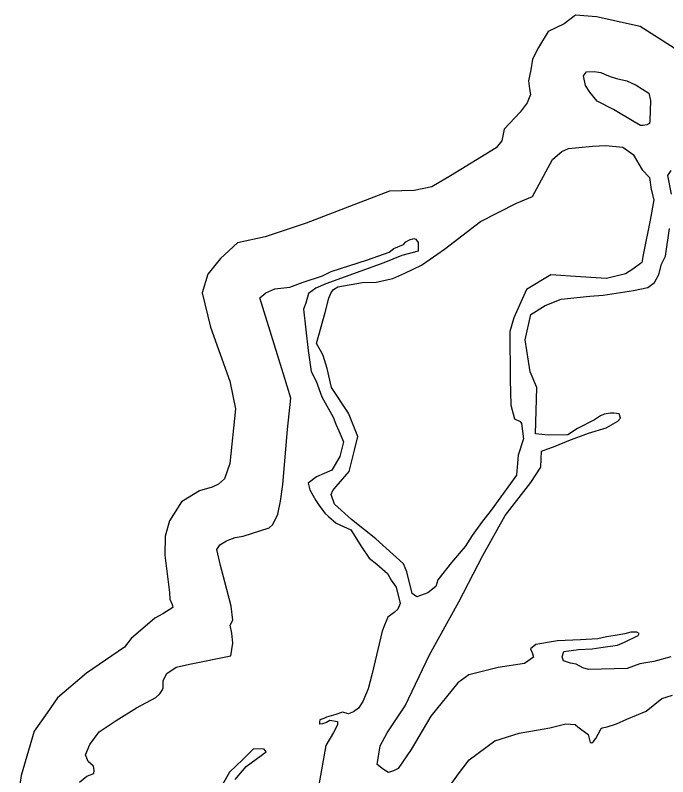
# Model space of a CAD drawing. Header units: metres. Extents: x 273377 to 358923, y 1974345 to 2116525.
# Drawn here: x 292090 to 292693, y 1997189 to 1997893 of the extents above; entities that cross this region are included whole.
import ezdxf

# ---------------------------------------------------------------- set-up
doc = ezdxf.new("R2010")
doc.units = ezdxf.units.M
doc.header["$MEASUREMENT"] = 0
doc.layers.add('MANGROOVES BUFFER ZONE', color=120, linetype='Continuous')

msp = doc.modelspace()

# ---------------------------------------------------------------- linework, layer by layer
at = {"layer": 'MANGROOVES BUFFER ZONE', "flags": 128}
for points in [[(292712.58, 1997853.94), (292667.63, 1997882.59), (292627.26, 1997891.59), (292607.92, 1997892.92), (292597.24, 1997885.09), (292582.57, 1997877.75), (292573.73, 1997863.08), (292568.08, 1997852.19), (292566.57, 1997842.47), (292564.39, 1997832.25), (292565.4, 1997824.88), (292566.24, 1997819.52), (292563.22, 1997811.81), (292556.68, 1997803.26), (292541.75, 1997787.67), (292539.57, 1997776.78), (292534.38, 1997770.25), (292492.13, 1997744.41), (292474.81, 1997734.16), (292458.5, 1997730.8), (292435.97, 1997730.3), (292398.98, 1997716.02), (292358.62, 1997700.72), (292320.96, 1997688.12), (292295.4, 1997682.41), (292279.43, 1997668.12), (292267.94, 1997653.58), (292262.73, 1997636.28), (292270.29, 1997604.52), (292288.28, 1997554.69), (292293.49, 1997528.81), (292288.26, 1997478.28), (292283.21, 1997464.16), (292277.83, 1997459.45), (292271.95, 1997456.43), (292260.01, 1997453.24), (292243.36, 1997442.99), (292232.43, 1997425.51), (292228.4, 1997411.14), (292228.19, 1997393.69), (292232.39, 1997359.24), (292232.71, 1997352.83), (292234.92, 1997347.99), (292235.45, 1997345.36), (292226.29, 1997339.47), (292218.92, 1997335.27), (292196.91, 1997316.71), (292190.81, 1997308.72), (292155.81, 1997284.43), (292128.87, 1997261.72), (292119.44, 1997247.92), (292107.29, 1997230.99), (292095.34, 1997189.76), (292089.78, 1997152.58)], [(292696.67, 1997727.56), (292693.07, 1997744.81), (292696.1, 1997749.35)], [(292695.87, 1997299.66), (292680.19, 1997295.42), (292667.22, 1997293.07), (292655.64, 1997288.83), (292619.77, 1997287.82), (292614.5, 1997289.43), (292608.28, 1997292.8), (292603.16, 1997293.89), (292596.57, 1997296.09), (292595.48, 1997299.53), (292597.01, 1997304.64), (292610.5, 1997306.5), (292623.3, 1997307.02), (292631.06, 1997308.26), (292646.57, 1997310.45), (292653.09, 1997313.3), (292665.6, 1997319.3), (292666.77, 1997321.35), (292664.43, 1997322.37), (292659.09, 1997322.37), (292653.31, 1997320.84), (292644.38, 1997319.45), (292636.33, 1997318.2), (292628.5, 1997316.38), (292612.4, 1997315.5), (292591.12, 1997314.42), (292571.16, 1997311.15), (292566.25, 1997307.06), (292568, 1997302.75), (292568.94, 1997299.48), (292560.76, 1997293.41), (292536.36, 1997289.91), (292509.32, 1997282.96), (292499.15, 1997275.48), (292473.99, 1997244.71), (292455.94, 1997213.99), (292443.95, 1997196.41), (292439.64, 1997194.09), (292434.75, 1997192.81), (292430.32, 1997195.48), (292424.38, 1997200.14), (292427.18, 1997217.48), (292433.53, 1997229.46), (292450.24, 1997254.31), (292472.68, 1997301.46), (292500.02, 1997350.54), (292522.23, 1997393.28), (292542.87, 1997430.48), (292566.52, 1997460.71), (292575.83, 1997475.02), (292576.3, 1997489.96), (292589.13, 1997494.58), (292601.51, 1997499.57), (292619.87, 1997506.53), (292636.2, 1997511.3), (292647.01, 1997517.63), (292649.25, 1997520.39), (292648.13, 1997524.49), (292643.36, 1997525.01), (292640, 1997524.94), (292634.41, 1997524.04), (292630.75, 1997522.48), (292625.38, 1997518.75), (292609.76, 1997510.91), (292600.57, 1997505.04), (292582.63, 1997504.72), (292570.72, 1997505.84), (292572.03, 1997548.83), (292565.96, 1997563.1), (292561.2, 1997592.71), (292566.62, 1997616.1), (292579.7, 1997624.65), (292594.43, 1997630.47), (292621.09, 1997633.21), (292633.44, 1997634.16), (292661.49, 1997638.44), (292674.68, 1997641.29), (292680.86, 1997645.68), (292684.9, 1997653.28), (292687.43, 1997662.74), (292690.85, 1997670.09), (292694.57, 1997695.86)], [(292149.13, 1997183.82), (292156.01, 1997189.41), (292162.46, 1997191.77), (292162.67, 1997194.67), (292162.03, 1997198.65), (292157.19, 1997202.73), (292154.82, 1997209.05), (292158.9, 1997218.62), (292167.4, 1997230.43), (292183.2, 1997240.75), (292201.8, 1997252.35), (292219.84, 1997262.15), (292223.54, 1997265.31), (292225.9, 1997269.15), (292226.44, 1997270.97), (292226.51, 1997277.7), (292229.96, 1997284.32), (292238.48, 1997290.06), (292250.77, 1997292.76), (292289.01, 1997300.47), (292290.91, 1997312.19), (292290.17, 1997321.66), (292288.4, 1997328.91), (292291.05, 1997333.58), (292289.49, 1997346.64), (292283.45, 1997369.02), (292279.58, 1997384.16), (292276.05, 1997398.78), (292278.09, 1997401.63), (292279.04, 1997403.06), (292285.22, 1997406.99), (292288.34, 1997408.28), (292293.1, 1997410.12), (292300.37, 1997411.27), (292324.53, 1997418.97), (292327.9, 1997422.01), (292332.47, 1997431.67), (292334.97, 1997443.51), (292337.25, 1997458.86), (292341.52, 1997509.71), (292344.65, 1997538.9), (292337.69, 1997560.97), (292336.3, 1997566.01), (292315.78, 1997631.61), (292321.43, 1997636.18), (292329.79, 1997639.89), (292343.73, 1997641.55), (292356.02, 1997646.06), (292373.82, 1997651.81), (292381.77, 1997655.91), (292415.6, 1997666.86), (292435.36, 1997673.72), (292439.81, 1997677.32), (292448.78, 1997680.83), (292451.04, 1997683.5), (292454.33, 1997685.15), (292458.17, 1997686.38), (292460.03, 1997685.9), (292460.85, 1997684.88), (292462.36, 1997682.89), (292462.36, 1997674.73), (292447.27, 1997670.62), (292430.68, 1997664.04), (292376.88, 1997644.67), (292367.83, 1997640.55), (292361.04, 1997635.48), (292358.51, 1997626.71), (292356.45, 1997621.16), (292360.48, 1997582.91), (292363.5, 1997563.44), (292368.16, 1997554.53), (292373.26, 1997540.13), (292383.84, 1997521.33), (292386.28, 1997514.68), (292388.96, 1997508.69), (292393.23, 1997498.44), (292389.92, 1997484.94), (292382.39, 1997472.31), (292368.24, 1997466.1), (292360.64, 1997460.17), (292362.16, 1997454.21), (292367.78, 1997444.32), (292370.93, 1997439.57), (292376.15, 1997432.42), (292379.38, 1997429.42), (292386.42, 1997423.29), (292400, 1997416.97), (292409.81, 1997401.43), (292416.95, 1997390.87), (292424.01, 1997385.3), (292433.85, 1997376.72), (292437.26, 1997370.52), (292441.96, 1997364.17), (292445.8, 1997348.89), (292443.43, 1997343.73), (292440.28, 1997340.66), (292434.21, 1997336.2), (292431.07, 1997328.95), (292428.91, 1997323.44), (292419.72, 1997284.28), (292416.15, 1997270), (292411.07, 1997258.19), (292407.01, 1997252.18), (292402.53, 1997248.68), (292397.91, 1997247.07), (292392.45, 1997248.4), (292386.23, 1997246.37), (292377.55, 1997244), (292375.24, 1997242.74), (292371.52, 1997241.24), (292371.24, 1997239.63), (292371.24, 1997237.81), (292371.52, 1997237.81), (292374.18, 1997238.02), (292377.61, 1997239.07), (292380.69, 1997241.12), (292387.61, 1997239.88), (292387.61, 1997236.83), (292384.11, 1997229.77), (292376.98, 1997217.6), (292370.63, 1997181.36)], [(292493.38, 1997182.79), (292499.59, 1997191.43), (292509.45, 1997204.45), (292533.2, 1997221.85), (292555.6, 1997229.03), (292584.01, 1997234.05), (292598.86, 1997237.57), (292607.63, 1997237.21), (292609.82, 1997234.78), (292619.56, 1997227.72), (292621.29, 1997220.54), (292622.77, 1997219.97), (292624.44, 1997221.21), (292626.53, 1997223.97), (292628.82, 1997228.07), (292631.45, 1997233.22), (292632.5, 1997233.94), (292637.03, 1997234.89), (292645.67, 1997237.82), (292655.16, 1997241.96), (292673.13, 1997249.49), (292687.5, 1997261.1), (292697.37, 1997264.24)], [(292293.27, 1997186.09), (292303.16, 1997198.23), (292321.65, 1997211.66), (292319.93, 1997214.13), (292309.93, 1997214.67), (292300.36, 1997204.57), (292288, 1997192.86), (292281.33, 1997181.57)]]:
    msp.add_lwpolyline(points, dxfattribs=at)
for points in [[(292627.83, 1997813.6), (292621.09, 1997821.75), (292617.15, 1997828.06), (292615.11, 1997836.83), (292617.86, 1997840.44), (292625.08, 1997841.01), (292631.15, 1997839.96), (292634.66, 1997838.35), (292639.88, 1997836.17), (292645.67, 1997834.37), (292655.25, 1997832.28), (292663.98, 1997828.39), (292675.66, 1997820.81), (292677.08, 1997813.98), (292676.61, 1997795.29), (292676.32, 1997792.92), (292673.76, 1997791.69), (292670.25, 1997791.03), (292667.78, 1997791.03), (292661.9, 1997794.34), (292643.01, 1997805.63)], [(292384.85, 1997440.71), (292381.84, 1997449.74), (292383.46, 1997453.56), (292386.59, 1997457.27), (292398.4, 1997470.87), (292403.38, 1997490.78), (292406.62, 1997503.52), (292398.05, 1997524.98), (292382.07, 1997548.83), (292378.12, 1997566.12), (292374.53, 1997578.16), (292371.98, 1997583.02), (292368.32, 1997589.39), (292376.42, 1997617.9), (292379.73, 1997631.14), (292381.94, 1997636.66), (292384.15, 1997639.42), (292388.2, 1997641.81), (292410.84, 1997645.86), (292423.54, 1997646.23), (292438.82, 1997649.35), (292450.04, 1997654.5), (292465.35, 1997661.82), (292486.69, 1997676.73), (292519.96, 1997702.14), (292553.18, 1997719.29), (292568.13, 1997725.38), (292586.45, 1997759.43), (292591.06, 1997763.49), (292595.3, 1997767), (292601.21, 1997769.58), (292610.99, 1997770.68), (292623.36, 1997771.98), (292635.72, 1997772.34), (292651.6, 1997770.87), (292661.19, 1997764.04), (292669.31, 1997750.03), (292676.24, 1997742.87), (292677.74, 1997731.67), (292680.28, 1997722.32), (292676.93, 1997703.28), (292670.46, 1997671.33), (292669.08, 1997664.4), (292660.76, 1997658.06), (292653.95, 1997653.78), (292636.39, 1997649.51), (292612.48, 1997650.9), (292584.87, 1997652.98), (292562.46, 1997639.24), (292550.64, 1997612.98), (292546.94, 1997600.39), (292547.28, 1997555.98), (292547.91, 1997532.23), (292551.38, 1997519.74), (292556.66, 1997517.14), (292557.74, 1997515.33), (292559.62, 1997501.31), (292554.78, 1997486.22), (292553.32, 1997467.67), (292547.61, 1997459.94), (292529.69, 1997435.39), (292520.89, 1997423.83), (292512.34, 1997411.92), (292505.63, 1997401.52), (292493.21, 1997386.73), (292480.54, 1997370.74), (292478.59, 1997364.74), (292471.27, 1997358.88), (292461.14, 1997354.97), (292456.65, 1997358.23), (292451.73, 1997378.27), (292448.69, 1997385.72), (292423.07, 1997408.77), (292400.83, 1997426.71)]]:
    msp.add_lwpolyline(points, close=True, dxfattribs=at)

doc.saveas('drawing.dxf')
